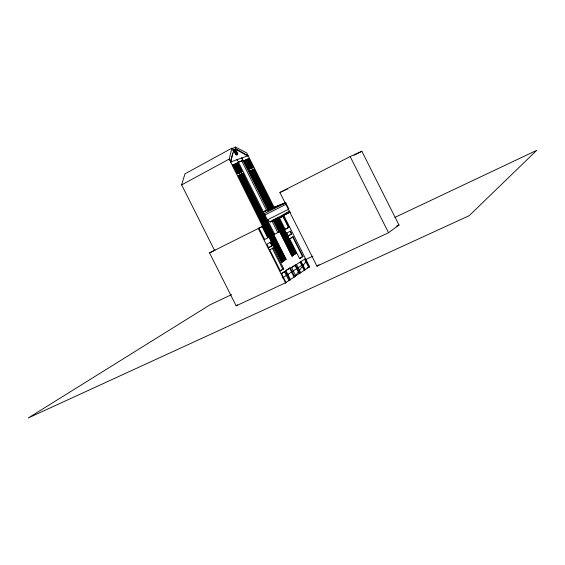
<?xml version="1.0" encoding="UTF-8"?>
<svg xmlns="http://www.w3.org/2000/svg" width="565" height="565" viewBox="0 0 565 565"><rect width="100%" height="100%" fill="white"/><g stroke="black" fill="none" stroke-linecap="round" stroke-linejoin="round"><path stroke-width="0.85" d="M236.777 152.07L236.015 151.095L235.167 151.491C233.578 148.072 238.903 155.891 235.019 150.94M234.991 150.544L236.686 153.475L235.52 152.077L235.81 153.913L237.116 154.725L237.696 154.174L237.604 152.734L234.842 149.584L234.984 151.13M214.516 250.323L181.64 184.896L184.953 173.865L231.918 148.15L234.659 151.752L235.888 154.69L236.721 154.937L237.809 153.362M235.153 151.039L235.097 150.664M232.745 153.143L230.718 161.413L233.663 150.488L233.063 150.17L233.663 150.488M231.918 148.15L229.192 159.097L268.234 237.575L264.236 239.744L264.71 239.511L259.017 228.189M263.474 212.92L263.82 211.621L264.978 211.035L285.254 203.047L264.978 211.035M230.329 162.155L231.029 161.244L229.192 159.097L181.64 184.896M294.549 276.709L299.57 270.451L296.554 264.448L296.145 264.646L300.545 261.87L304.655 270.049L294.549 276.709L295.7 275.727L291.575 267.535L295.587 264.943L299.796 273.312M306.618 260.853L299.16 270.642L299.57 270.451L300.742 272.683L300.326 272.874M388.529 232.738L398.989 225.011L361.854 151.265L350.173 156.554L279.901 192.496L316.965 266.172L388.529 232.738L350.173 156.554M283.03 277.761L283.468 277.45M316.965 266.172L319.07 264.724M285.749 282.571L290.431 279.611L285.904 270.614L290.24 267.817L294.725 276.723L289.767 279.922L290.431 279.611M210.201 252.555L209.551 252.887L236.156 305.842L286.038 282.564L281.532 273.615L285.325 271.165L289.796 280.042M294.725 276.723L295.205 276.405M304.655 270.049L309.578 266.737L283.934 215.759L278.474 218.486M287.274 274.844L291.554 272.04M292.663 271.306L296.66 268.686M297.819 267.972L301.788 265.359M287.253 274.986L287.896 274.569M292.211 271.73L293.32 271.002M297.317 268.375L298.228 267.775M302.197 265.169L302.819 264.759M282.557 277.895L286.342 275.416M236.156 305.842L237.604 304.902M285.968 270.466L290.24 267.817M281.257 273.637L285.325 271.165M291.589 267.415L295.587 264.943M305.517 258.657L300.665 261.708L301.159 261.468L305.27 269.639L304.768 269.872M280.12 270.918L282.818 269.201L272.33 248.346L273.248 247.901L283.736 268.763L280.374 270.91L269.802 249.892M302.974 256.404L299.563 258.579L289.64 238.84L293.122 236.827L302.974 256.404L299.838 258.339M286.886 213.153L282.571 215.872L289.986 212.179M274.032 219.163L292.522 255.931L292.133 256.178L273.622 219.375M251.369 194.621L241.389 174.126L242.159 173.829L285.403 259.829L284.435 260.387L272.627 236.897M243.035 173.497L242.095 173.921L243.035 173.497L286.165 259.264L285.692 259.561L242.512 173.702M283.27 261.207L282.401 261.715L238.953 175.312L239.878 174.917L283.27 261.207L239.878 174.917M280.523 229.1L293.496 254.893L294.485 254.321L275.981 218.224M277.796 218.147L295.601 253.558L296.286 253.155L278.1 217.002M281.631 262.407L282.253 262.047L238.705 175.44L238.246 175.623L281.836 262.308L244.384 188.336M239.956 174.762L240.987 174.324L284.407 260.677L283.715 261.115L240.224 174.62L251.425 197.559M275.332 218.952L293.525 255.126L292.741 255.613L274.519 219.375M276.257 218.083L294.499 254.497L295.622 253.847L277.535 217.878M272.556 220.901L289.421 211.07M289.238 239.037L293.122 236.827M269.576 249.942L273.248 247.901M272.302 245.613L268.679 247.682L266.934 244.214L270.571 242.173L272.302 245.613L268.22 247.908M287.952 236.064L291.681 233.959L290.29 231.198L291.37 234.115M291.681 233.959L288.27 235.909L286.865 233.119M286.554 233.274L290.29 231.198M274.223 234.489L278.94 231.968L272.874 219.905M285.523 229.122L288.892 227.285L283.27 216.105L283.934 215.759M288.892 227.285L285.184 229.326L279.52 218.062L279.11 218.26L282.867 216.31L288.489 227.483M232.272 148.701L235.337 147.02L246.75 152.931L274.413 207.934M232.935 150.269L235.817 148.708L235.337 147.02M234.673 149.676L236.248 152.006M234.814 150.799L235.238 150.615L234.842 149.584M235.584 150.686L234.122 151.484L234.305 151.999M234.051 152.875L235.633 151.978M235.125 153.532L235.513 153.32M235.414 154.125L235.81 153.913M230.972 161.929L231.029 161.244M235.888 154.69L236.276 154.478M237.307 154.386L237.696 154.174M236.721 154.937L237.116 154.725M236.834 159.831L237.145 159.662L274.682 234.305M246.728 155.248L247.484 155.961L235.224 149.026L236.015 151.095M241.432 158.186L241.742 158.016L268.241 210.703M232.639 164.959L237.286 173.738L237.809 173.54L233.352 164.662L232.639 164.959L237.286 173.738M233.352 164.662L237.809 173.54M234.531 164.217L233.557 164.62L234.531 164.217L239.016 173.13L238.042 173.547L239.016 173.13M238.381 162.113L242.872 160.488L241.658 158.066M235.683 163.723L239.934 172.876L235.683 163.723L234.715 164.125L239.249 173.144L240.21 172.728M236.848 163.172L236.537 163.342L241.093 172.396L241.403 172.233L236.848 163.172L235.796 163.61L236.114 163.44L240.676 172.516L241.403 172.233M237.745 162.995L236.989 163.327L237.745 162.995L242.166 171.788L241.841 171.965L237.42 163.172M237.999 162.452L242.964 160.446M243.642 160.728L243.967 160.559L248.346 169.267L248.812 169.09L244.433 160.389L243.642 160.728L246.926 167.261M244.433 160.389L244.108 160.559L248.487 169.26L248.812 169.09M244.92 160.375L245.606 160.008L249.977 168.709L249.292 169.069L244.843 160.291L245.606 160.008M251.206 168.257L250.394 168.568L246.008 159.831L247.47 159.302L251.813 167.939L252.188 167.741L247.844 159.097L247.067 159.379L246.135 159.902L250.521 168.617L251.206 168.257L246.82 159.535M247.47 159.302L247.844 159.097M248.261 159.083L248.762 158.807L253.106 167.452L252.096 167.911L253.106 167.452M235.817 148.708L247.039 155.078M240.676 172.516L240.358 172.678L241.093 172.396M238.705 175.44L282.253 262.047M240.987 174.324L284.407 260.677M241.128 174.267L242.159 173.829M248.649 171.117L249.638 170.658L269.307 209.777M270.586 209.516L250.811 170.192L250.422 170.397L270.19 209.714M269.519 207.214L251.319 170.333L270.974 209.424M271.504 208.633L252.089 170.037L271.228 208.775M272.817 208.492L253.148 169.401L272.5 208.655M272.655 207.92L253.417 169.288L272.81 207.842M273.75 208.358L253.989 169.062L273.594 208.436M264.293 213.634L285.756 202.793L288.913 209.071L267.415 219.849L270.409 221.974L271.927 221.19M210.78 252.265L215.096 250.034M354.071 155.241L361.854 151.265M264.957 214.961L286.427 204.135M270.409 221.974L290.24 212.066M209.551 252.887L262.916 226.162M278.94 231.968L277.775 232.54L271.716 220.484M268.234 237.575L267.761 237.809L262.111 226.572L258.297 228.564L285.6 282.86M270.571 242.173L270.112 242.399L271.843 245.839M235.337 151.399L236.474 152.458M295.601 253.558L277.952 218.069M296.286 253.155L278.34 217.871M295.622 253.847L277.217 218.034M293.496 254.893L275.692 218.803M294.499 254.497L276.695 218.309M293.525 255.126L293.129 255.316L274.936 219.149M291.957 256.206L292.522 255.931M285.742 259.469L286.165 259.264M285.403 259.829L241.898 173.971M282.818 269.201L283.736 268.763M231.579 294.612L210.067 304.789L28.25 417.98L469.183 215.689L536.75 150.325L394.921 217.384M305.679 259.575L312.855 256.185M300.545 261.87L300.135 262.068L304.245 270.24M396.616 226.12L398.989 225.011M307.212 267.845L309.578 266.737M295.043 276.038L295.7 275.727M285.12 282.994L286.038 282.564M279.901 192.496L287.5 188.985M285.389 202.68L263.82 211.621M249.638 170.658L249.207 170.821L268.898 209.975M250.811 170.192L249.949 170.524L269.759 209.919M253.148 169.401L252.265 169.74L271.97 208.909M253.261 169.366L253.989 169.062M251.044 170.482L252.089 170.037M252.188 167.741L251.425 168.038L247.067 159.379M242.166 171.788L241.742 171.958L237.314 163.151M249.222 168.999L249.977 168.709M248.762 158.807L247.753 159.266L248.254 158.998L252.604 167.72M230.647 161.986L248.155 155.721M309.189 267.005L305.121 258.911L304.62 259.144L308.695 267.238M292.719 237.025L302.565 256.595M275.812 219.721L278.559 225.195M251.15 173.886L251.941 175.461M255.105 181.761L255.903 183.335M259.067 189.635L259.865 191.21M263.029 197.517L265.013 201.451M265.804 203.026L268.975 209.333M274.124 219.573L275.706 222.723M249.08 170.955L268.749 210.06M273.863 220.23L291.561 255.422M294.937 265.246L299.146 273.622M241.827 161.053L267.09 211.289M235.16 150.269L235.414 150.777M289.584 268.128L294.061 277.034M241.389 174.126L284.704 260.26M254.511 200.886L256.482 204.798M259.632 211.063L261.602 214.975M263.572 218.895L266.722 225.16M267.506 226.72L271.836 235.337M253.403 201.493L255.373 205.42M257.35 209.354L259.328 213.288M261.305 217.214L264.469 223.507M265.26 225.075L268.424 231.368M269.215 232.935L283.051 260.451M234.27 164.359L238.755 173.271M233.818 164.479L238.303 173.406M239.348 176.096L240.139 177.664M242.11 181.598L245.274 187.877M246.065 189.452L249.222 195.737M250.013 197.305L282.006 260.931M230.944 161.3L231.198 161.802M240.422 180.454L243.593 186.761M284.421 271.588L288.885 280.466"/></g></svg>
